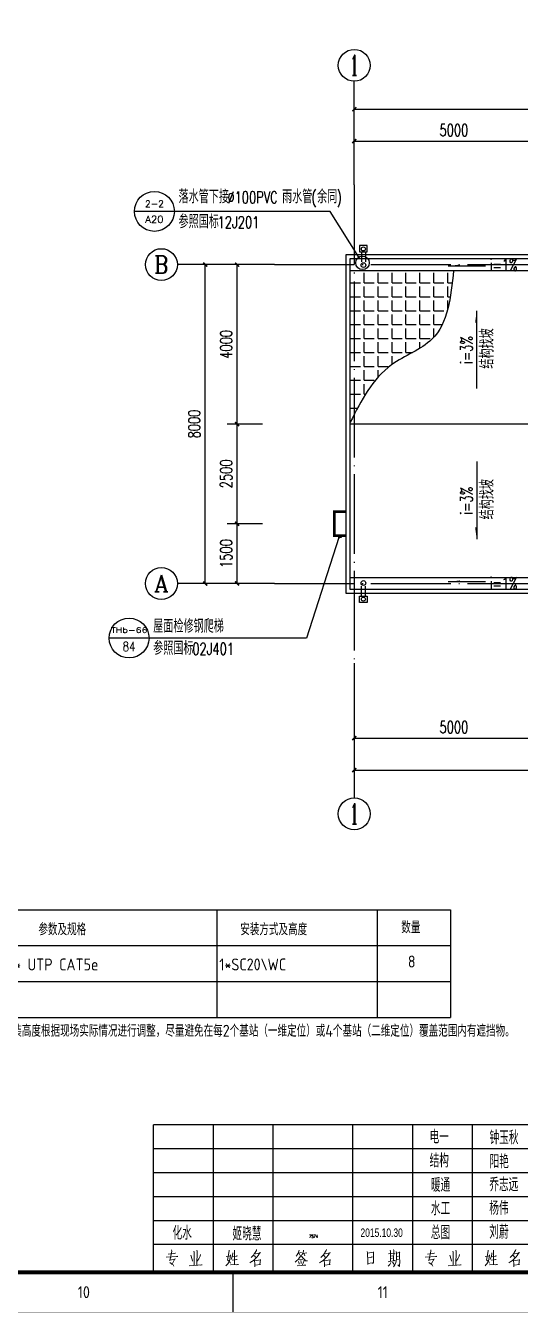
# Model space of a CAD drawing. Extents: x 36816 to 262577, y 14502 to 89811.
# Drawn here: x 227343 to 239752, y 21207 to 53485 of the extents above; entities that cross this region are included whole.
import ezdxf
from ezdxf.enums import TextEntityAlignment as Align

# ---------------------------------------------------------------- set-up
doc = ezdxf.new("R2010")
doc.units = 0
doc.header["$LTSCALE"] = 1000
doc.header["$MEASUREMENT"] = 0
doc.linetypes.add('DASH', pattern=[0.35, 0.25, -0.1])
doc.linetypes.add('DOTE', pattern=[2.42, 2, -0.2, 0.02, -0.2])
doc.layers.get('0').update_dxf_attribs({"color": 8})
doc.layers.get('Defpoints').update_dxf_attribs({"color": 8})
for name, color, linetype in [('-人员定位标注', 4, 'Continuous'), ('3T_WOOD', 8, 'Continuous'), ('AXIS', 8, 'Continuous'), ('AXIS_TEXT', 8, 'Continuous'), ('DIM_IDEN', 8, 'Continuous'), ('DIM_SYMB', 8, 'Continuous'), ('DOTE', 8, 'DOTE'), ('HQ1', 8, 'Continuous'), ('HQ2', 8, 'Continuous'), ('PUB_TEXT', 8, 'Continuous')]:
    doc.layers.add(name, color=color, linetype=linetype)
doc.styles.add('-GBCBIGGBENOR', font='gbenor.shx', dxfattribs={"width": 0.7, "bigfont": 'gbcbig.shx'})
doc.styles.add('_TCH_AXIS', font='COMPLEX.shx', dxfattribs={"bigfont": 'gbcbig.shx'})
doc.styles.add('_TCH_DIM', font='simplex.shx', dxfattribs={"bigfont": 'gbcbig.shx'})
doc.styles.add('_TCH_DIM_T3', font='simplex.shx', dxfattribs={"width": 0.705882, "bigfont": 'gbcbig.shx'})
doc.styles.add('_TCH_LABEL', font='COMPLEX', dxfattribs={"bigfont": 'GBCBIG'})
doc.styles.add('COMPLEX', font='COMPLEX')
doc.styles.add('HZ', font='geditxt.shx', dxfattribs={"width": 0.7, "bigfont": 'hzfs_1.shx'})
doc.styles.add('HZTXT', font='haiwenrs.shx', dxfattribs={"bigfont": 'haiwenhz.shx'})
doc.styles.get("Standard").update_dxf_attribs({"font": 'gbenor.shx', "bigfont": 'gbcbig.shx'})
doc.styles.add('TK', font='GEDITXT.SHX', dxfattribs={"width": 0.85, "height": 3.5, "bigfont": 'DXT.SHX'})
doc.dimstyles.new('_TCH_ARCH&&100', dxfattribs={"dimtxt": 297.5, "dimasz": 100, "dimexe": 250, "dimexo": 300, "dimgap": 126.25, "dimtad": 1, "dimdec": 0, "dimzin": 0, "dimdsep": 46, "dimtxsty": '_TCH_DIM_T3', "dimblk": 'ARCHTICK', "dimcen": 0.09, "dimclrt": 7, "dimazin": 2, "dimtfac": 1, "dimtdec": 0, "dimtix": 1, "dimtmove": 2, "dimatfit": 3, "dimldrblk": 'ARCHTICK', "dimfxl": 0, "dimtolj": 1, "dimtzin": 0, "dimarcsym": 0})

# ---------------------------------------------------------------- blocks, each defined once
blk = doc.blocks.new('GEDI_WK_A11')
at = {"color": 3}
blk.add_line((750, 0), (750, 10), dxfattribs=at)
for points, const_width in [([(0, 0), (1050, 0), (1050, 594), (0, 594)], 0.1), ([(25, 10), (1040, 10), (1040, 584), (25, 584)], 1)]:
    blk.add_lwpolyline(points, close=True, dxfattribs=dict(at, const_width=const_width))
for s, p in [('10', (712.5, 5)), ('11', (787.5, 5))]:
    blk.add_text(s, height=3, dxfattribs=at).set_placement(p, align=Align.MIDDLE)
blk = doc.blocks.new('GEDI_HQ1_2012')
at = {"layer": 'HQ1', "color": 2}
for p, q in [((0, 37), (-65, 37)), ((-65, 0), (-65, 37)), ((-50, 0), (-50, 37)), ((-35, 0), (-35, 37)), ((-15, 0), (-15, 37)), ((0, 0), (0, 37)), ((-65, 31), (0, 31)), ((-65, 25), (0, 25)), ((-65, 19), (0, 19)), ((-65, 13), (0, 13)), ((-65, 7), (0, 7)), ((0, 0), (0, 7)), ((-65, 0), (0, 0))]:
    blk.add_line(p, q, dxfattribs=at)
at = {"layer": 'HQ1', "color": 7, "lineweight": 0}
for points in [[(-61.84, 3.75), (-58.95, 3.96), (-59.09, 3.99), (-59.26, 3.96)], [(-61.32, 4.51), (-59.5, 4.74), (-59.61, 4.74), (-59.81, 4.67)], [(-60.48, 5.59), (-60.45, 5.32), (-60.68, 4.06), (-60.94, 2.94), (-61, 3), (-59.61, 3.24), (-59.64, 3.34), (-60.33, 1.98)], [(-55.7, 4.3), (-55.3, 3.17), (-55.24, 2.8)], [(-54.89, 5.32), (-54.83, 5.02), (-54.83, 1.71)], [(-54.16, 5.56), (-54.1, 5.29), (-54.16, 1.74)], [(-53.24, 4.44), (-53.3, 3.99), (-53.67, 3.34), (-54.13, 2.66)], [(-45.7, 4.4), (-45.7, 4.26), (-45.81, 3.69), (-45.9, 3.24), (-45.95, 2.94), (-46.07, 2.69), (-46.25, 2.39), (-46.42, 2.12), (-46.62, 1.84), (-46.85, 1.57)], [(-46.82, 3.96), (-45.72, 4.09)], [(-46.04, 5.53), (-46.04, 5.36), (-46.48, 3), (-46.3, 2.9), (-46.1, 2.73), (-45.92, 2.59), (-45.78, 2.42), (-45.7, 2.25)], [(-45.12, 4.88), (-45.12, 4.64), (-45.26, 3.99), (-45.4, 3.58), (-45.58, 3.21)], [(-45.17, 3.96), (-44.02, 4.06), (-44.1, 4.09), (-44.27, 4.06)], [(-44.71, 5.53), (-44.68, 5.32), (-44.74, 1.88)], [(-39.56, 4.64), (-39.47, 4.61), (-38.17, 4.84), (-38.25, 4.91), (-38.49, 4.57), (-38.74, 4.2), (-39.01, 3.89), (-39.3, 3.58), (-39.62, 3.27), (-39.96, 2.97), (-40.34, 2.69), (-40.4, 2.66), (-40.63, 2.52), (-40.86, 2.36)], [(-39.15, 5.7), (-39.18, 5.46), (-39.53, 4.91), (-39.73, 4.57), (-39.96, 4.26), (-40.25, 3.92), (-40.54, 3.69)], [(-39.88, 4.26), (-39.82, 4.23), (-39.5, 3.92), (-39.47, 3.75), (-39.59, 3.99)], [(-27.95, 4.37), (-27.98, 4.2), (-28.44, 3.58), (-28.47, 3.51), (-28.7, 3.21), (-29.11, 2.83), (-29.31, 2.66), (-29.51, 2.49)], [(-28.5, 5.49), (-28.53, 5.26), (-28.76, 4.74), (-28.96, 4.33), (-29.2, 3.99)], [(-28.73, 4.81), (-27.89, 4.91)], [(-28.53, 4.78), (-28.33, 4.26)], [(-27.57, 3.27), (-28.5, 3.14)], [(-28.01, 4.13), (-26.85, 2.83), (-26.38, 2.83), (-26.85, 2.87), (-27.08, 3.11)], [(-27.43, 5.49), (-27.4, 5.32), (-27.75, 4.37)], [(-27.6, 4.71), (-26.56, 4.88)], [(-27.28, 4.67), (-27.02, 4.13)], [(-22.07, 4.64), (-21.98, 4.61), (-20.68, 4.84), (-20.76, 4.91), (-20.99, 4.57), (-21.26, 4.2), (-21.52, 3.89), (-21.81, 3.58), (-22.12, 3.27), (-22.47, 2.97), (-22.85, 2.69), (-22.91, 2.66), (-23.14, 2.52), (-23.37, 2.36)], [(-21.66, 5.7), (-21.69, 5.46), (-22.04, 4.91), (-22.24, 4.57), (-22.47, 4.26), (-22.76, 3.92), (-23.05, 3.69)], [(-22.39, 4.26), (-22.33, 4.23), (-22.01, 3.92), (-21.98, 3.75), (-22.1, 3.99)], [(-11.41, 5.19), (-11.35, 4.84), (-11.32, 4.09), (-11.29, 3.31), (-11.29, 3.21), (-11.29, 2.66), (-11.29, 1.94), (-11.29, 2.18), (-10.17, 2.39), (-9.93, 2.15), (-9.87, 2.46), (-9.87, 2.87), (-9.84, 3.65), (-9.82, 4.47), (-9.82, 5.15), (-9.79, 5.05), (-11.32, 4.81)], [(-11.29, 3.58), (-10.17, 3.79), (-10.28, 3.82), (-10.54, 3.69)], [(-6.08, 4.57), (-4.37, 4.78)], [(-5.62, 5.49), (-5.56, 5.29), (-5.56, 2.73)], [(-5.53, 3.99), (-5.01, 4.09)], [(-5.5, 3.41), (-5.04, 3.51)], [(-4.8, 5.7), (-4.75, 5.49), (-4.83, 2.83)], [(-4.14, 5.22), (-4.05, 4.84), (-4.05, 4.09), (-4.08, 3.27), (-4.14, 2.76), (-4.28, 2.22), (-4.46, 1.88), (-4.78, 1.37)], [(-4.05, 4.81), (-3.18, 4.98), (-3.27, 5.08), (-3.27, 4.03), (-3.27, 3.96), (-3.24, 2.42), (-3.27, 1.84), (-3.3, 1.5), (-3.33, 1.4), (-3.76, 1.84), (-3.36, 1.54)], [(-4.02, 3.96), (-3.53, 4.06)], [(-60.97, 2.42), (-60.62, 2.15), (-60.39, 1.98), (-60.13, 1.81), (-59.99, 1.67), (-59.9, 1.5)], [(-56.1, 1.64), (-52.83, 1.81), (-52.98, 1.84), (-53.3, 1.77)], [(-45.75, 1.81), (-43.72, 1.91), (-43.93, 1.94), (-44.27, 1.88)], [(-45.29, 3), (-44.07, 3.17), (-44.22, 3.17), (-44.36, 3.11)], [(-39.73, 3.04), (-39.67, 2.94), (-39.62, 2.08), (-39.59, 1.98), (-39.59, 1.37), (-39.62, 1.64), (-39.62, 1.74), (-38.19, 1.91), (-38.22, 1.91), (-38.37, 1.91), (-38.22, 3.17), (-38.17, 3.11), (-38.25, 3.07), (-39.64, 2.87)], [(-28.99, 1.61), (-26.79, 1.77), (-26.93, 1.77), (-27.25, 1.74)], [(-28.62, 2.66), (-28.47, 2.22), (-28.47, 2.01), (-28.5, 2.29)], [(-28.07, 2.94), (-27.95, 2.42), (-28.01, 2.15), (-28.01, 2.52)], [(-27.34, 2.9), (-27.34, 2.66), (-27.69, 1.71)], [(-22.24, 3.04), (-22.18, 2.94), (-22.12, 2.08), (-22.1, 1.98), (-22.1, 1.37), (-22.12, 1.64), (-22.12, 1.74), (-20.71, 1.91), (-20.74, 1.91), (-20.88, 1.91), (-20.74, 3.17), (-20.68, 3.11), (-20.76, 3.07), (-22.15, 2.87)], [(-6.17, 2.63), (-4.37, 2.9), (-4.46, 2.94), (-4.57, 2.83)], [(-5.5, 2.42), (-5.53, 2.25), (-5.76, 1.91), (-5.97, 1.67), (-6.17, 1.5)], [(-5.04, 2.52), (-4.72, 2.12), (-4.72, 1.94), (-4.83, 2.25)], [(-4.08, 3.07), (-4.02, 3.07), (-3.56, 3.17)]]:
    blk.add_lwpolyline(points, dxfattribs=at)
blk.add_text('223344', height=0.0001).set_placement((-22.1, 1.74))
blk = doc.blocks.new('GEDI_HQ2_2012')
at = {"layer": 'HQ2', "color": 2}
for p, q in [((0, 37), (-65, 37)), ((-65, 0), (-65, 37)), ((-50, 0), (-50, 37)), ((-35, 0), (-35, 37)), ((-15, 0), (-15, 37)), ((0, 0), (0, 37)), ((-65, 31), (0, 31)), ((-65, 25), (0, 25)), ((-65, 19), (0, 19)), ((-65, 13), (0, 13)), ((-65, 7), (0, 7)), ((0, 0), (0, 7)), ((-65, 0), (0, 0))]:
    blk.add_line(p, q, dxfattribs=at)
at = {"layer": 'HQ2', "color": 7, "lineweight": 0}
for points in [[(-61.84, 3.75), (-58.95, 3.96), (-59.09, 3.99), (-59.26, 3.96)], [(-61.32, 4.51), (-59.5, 4.74), (-59.61, 4.74), (-59.81, 4.67)], [(-60.48, 5.59), (-60.45, 5.32), (-60.68, 4.06), (-60.94, 2.94), (-61, 3), (-59.61, 3.24), (-59.64, 3.34), (-60.33, 1.98)], [(-55.7, 4.3), (-55.3, 3.17), (-55.24, 2.8)], [(-54.89, 5.32), (-54.83, 5.02), (-54.83, 1.71)], [(-54.16, 5.56), (-54.1, 5.29), (-54.16, 1.74)], [(-53.24, 4.44), (-53.3, 3.99), (-53.67, 3.34), (-54.13, 2.66)], [(-45.7, 4.4), (-45.7, 4.26), (-45.81, 3.69), (-45.9, 3.24), (-45.95, 2.94), (-46.07, 2.69), (-46.25, 2.39), (-46.42, 2.12), (-46.62, 1.84), (-46.85, 1.57)], [(-46.82, 3.96), (-45.72, 4.09)], [(-46.04, 5.53), (-46.04, 5.36), (-46.48, 3), (-46.3, 2.9), (-46.1, 2.73), (-45.92, 2.59), (-45.78, 2.42), (-45.7, 2.25)], [(-45.12, 4.88), (-45.12, 4.64), (-45.26, 3.99), (-45.4, 3.58), (-45.58, 3.21)], [(-45.17, 3.96), (-44.02, 4.06), (-44.1, 4.09), (-44.27, 4.06)], [(-44.71, 5.53), (-44.68, 5.32), (-44.74, 1.88)], [(-39.56, 4.64), (-39.47, 4.61), (-38.17, 4.84), (-38.25, 4.91), (-38.49, 4.57), (-38.74, 4.2), (-39.01, 3.89), (-39.3, 3.58), (-39.62, 3.27), (-39.96, 2.97), (-40.34, 2.69), (-40.4, 2.66), (-40.63, 2.52), (-40.86, 2.36)], [(-39.15, 5.7), (-39.18, 5.46), (-39.53, 4.91), (-39.73, 4.57), (-39.96, 4.26), (-40.25, 3.92), (-40.54, 3.69)], [(-39.88, 4.26), (-39.82, 4.23), (-39.5, 3.92), (-39.47, 3.75), (-39.59, 3.99)], [(-27.95, 4.37), (-27.98, 4.2), (-28.44, 3.58), (-28.47, 3.51), (-28.7, 3.21), (-29.11, 2.83), (-29.31, 2.66), (-29.51, 2.49)], [(-28.5, 5.49), (-28.53, 5.26), (-28.76, 4.74), (-28.96, 4.33), (-29.2, 3.99)], [(-28.73, 4.81), (-27.89, 4.91)], [(-28.53, 4.78), (-28.33, 4.26)], [(-27.57, 3.27), (-28.5, 3.14)], [(-28.01, 4.13), (-26.85, 2.83), (-26.38, 2.83), (-26.85, 2.87), (-27.08, 3.11)], [(-27.43, 5.49), (-27.4, 5.32), (-27.75, 4.37)], [(-27.6, 4.71), (-26.56, 4.88)], [(-27.28, 4.67), (-27.02, 4.13)], [(-22.07, 4.64), (-21.98, 4.61), (-20.68, 4.84), (-20.76, 4.91), (-20.99, 4.57), (-21.26, 4.2), (-21.52, 3.89), (-21.81, 3.58), (-22.12, 3.27), (-22.47, 2.97), (-22.85, 2.69), (-22.91, 2.66), (-23.14, 2.52), (-23.37, 2.36)], [(-21.66, 5.7), (-21.69, 5.46), (-22.04, 4.91), (-22.24, 4.57), (-22.47, 4.26), (-22.76, 3.92), (-23.05, 3.69)], [(-22.39, 4.26), (-22.33, 4.23), (-22.01, 3.92), (-21.98, 3.75), (-22.1, 3.99)], [(-11.41, 5.19), (-11.35, 4.84), (-11.32, 4.09), (-11.29, 3.31), (-11.29, 3.21), (-11.29, 2.66), (-11.29, 1.94), (-11.29, 2.18), (-10.17, 2.39), (-9.93, 2.15), (-9.87, 2.46), (-9.87, 2.87), (-9.84, 3.65), (-9.82, 4.47), (-9.82, 5.15), (-9.79, 5.05), (-11.32, 4.81)], [(-11.29, 3.58), (-10.17, 3.79), (-10.28, 3.82), (-10.54, 3.69)], [(-6.08, 4.57), (-4.37, 4.78)], [(-5.62, 5.49), (-5.56, 5.29), (-5.56, 2.73)], [(-5.53, 3.99), (-5.01, 4.09)], [(-5.5, 3.41), (-5.04, 3.51)], [(-4.8, 5.7), (-4.75, 5.49), (-4.83, 2.83)], [(-4.14, 5.22), (-4.05, 4.84), (-4.05, 4.09), (-4.08, 3.27), (-4.14, 2.76), (-4.28, 2.22), (-4.46, 1.88), (-4.78, 1.37)], [(-4.05, 4.81), (-3.18, 4.98), (-3.27, 5.08), (-3.27, 4.03), (-3.27, 3.96), (-3.24, 2.42), (-3.27, 1.84), (-3.3, 1.5), (-3.33, 1.4), (-3.76, 1.84), (-3.36, 1.54)], [(-4.02, 3.96), (-3.53, 4.06)], [(-60.97, 2.42), (-60.62, 2.15), (-60.39, 1.98), (-60.13, 1.81), (-59.99, 1.67), (-59.9, 1.5)], [(-56.1, 1.64), (-52.83, 1.81), (-52.98, 1.84), (-53.3, 1.77)], [(-45.75, 1.81), (-43.72, 1.91), (-43.93, 1.94), (-44.27, 1.88)], [(-45.29, 3), (-44.07, 3.17), (-44.22, 3.17), (-44.36, 3.11)], [(-39.73, 3.04), (-39.67, 2.94), (-39.62, 2.08), (-39.59, 1.98), (-39.59, 1.37), (-39.62, 1.64), (-39.62, 1.74), (-38.19, 1.91), (-38.22, 1.91), (-38.37, 1.91), (-38.22, 3.17), (-38.17, 3.11), (-38.25, 3.07), (-39.64, 2.87)], [(-28.99, 1.61), (-26.79, 1.77), (-26.93, 1.77), (-27.25, 1.74)], [(-28.62, 2.66), (-28.47, 2.22), (-28.47, 2.01), (-28.5, 2.29)], [(-28.07, 2.94), (-27.95, 2.42), (-28.01, 2.15), (-28.01, 2.52)], [(-27.34, 2.9), (-27.34, 2.66), (-27.69, 1.71)], [(-22.24, 3.04), (-22.18, 2.94), (-22.12, 2.08), (-22.1, 1.98), (-22.1, 1.37), (-22.12, 1.64), (-22.12, 1.74), (-20.71, 1.91), (-20.74, 1.91), (-20.88, 1.91), (-20.74, 3.17), (-20.68, 3.11), (-20.76, 3.07), (-22.15, 2.87)], [(-6.17, 2.63), (-4.37, 2.9), (-4.46, 2.94), (-4.57, 2.83)], [(-5.5, 2.42), (-5.53, 2.25), (-5.76, 1.91), (-5.97, 1.67), (-6.17, 1.5)], [(-5.04, 2.52), (-4.72, 2.12), (-4.72, 1.94), (-4.83, 2.25)], [(-4.08, 3.07), (-4.02, 3.07), (-3.56, 3.17)]]:
    blk.add_lwpolyline(points, dxfattribs=at)
blk.add_text('112233', height=0.0001).set_placement((-22.1, 1.74))
blk = doc.blocks.new('A$C7DF8697A')
for name, p in [('GEDI_WK_A11', (0, 0)), ('GEDI_HQ2_2012', (795, 10)), ('GEDI_HQ1_2012', (860, 10))]:
    blk.add_blockref(name, p)
at = {"style": 'TK', "width": 0.85}
for tag, height, p in [('PROJECTNAME', 4.75, (985, 44)), ('PHASE', 4, (1027, 44)), ('DRAWINGNAME', 4.75, (995, 31))]:
    blk.add_attdef(tag, text='', height=height, dxfattribs=at).set_placement(p, align=Align.MIDDLE_CENTER)
for tag, p, height in [('APPROVE', (872, 32.75), 3.5), ('DESIGN', (917, 32.75), 3.5), ('REVIEW1', (872, 25.75), 3.5), ('DRAW', (917, 25.75), 3.5), ('REVIEW2', (872, 18.75), 3.5), ('PROPORTION', (917, 18.75), 3.5), ('DRAWINGNUMBER', (967, 18.5), 4), ('CHECK', (872, 11.75), 3.5), ('DATE', (917, 11.75), 3.5), ('VERSION', (1033, 11.75), 3.5)]:
    blk.add_attdef(tag, p, '', height=height, dxfattribs=at)
blk = doc.blocks.new('_ArchTick')
at = {"color": 0, "linetype": 'ByBlock', "const_width": 0.4}
blk.add_lwpolyline([(-0.5, -0.5), (0.5, 0.5)], dxfattribs=at)
blk = doc.blocks.new('*D124')
at = {"layer": 'AXIS', "color": 0, "lineweight": -2, "transparency": 16777216}
for p, q in [((233287, 40991), (232398, 40991)), ((232648, 39492), (232648, 40991)), ((233287, 39492), (232398, 39492))]:
    blk.add_line(p, q, dxfattribs=at)
at = {"layer": 'Defpoints', "color": 0, "transparency": 16777216}
for p in [(232648, 40991), (233587, 40991), (233587, 39492)]:
    blk.add_point(p, dxfattribs=at)
at = {"layer": 'AXIS', "color": 0, "lineweight": -2, "transparency": 16777216, "xscale": 100, "yscale": 100, "zscale": 100}
for p, rotation in [((232648, 40991), 90), ((232648, 39492), 270)]:
    blk.add_blockref('_ArchTick', p, dxfattribs=dict(at, rotation=rotation))
at = {"layer": 'AXIS', "color": 7, "transparency": 16777216, "insert": (232373, 40242), "char_height": 297.5, "attachment_point": 5, "rotation": 90, "style": '_TCH_DIM_T3'}
blk.add_mtext('\\A1;1500', dxfattribs=at)
blk = doc.blocks.new('*D125')
at = {"layer": 'AXIS', "color": 0, "lineweight": -2, "transparency": 16777216}
for p, q in [((233287, 43492), (232398, 43492)), ((232648, 40991), (232648, 43492)), ((233287, 40991), (232398, 40991))]:
    blk.add_line(p, q, dxfattribs=at)
at = {"layer": 'Defpoints', "color": 0, "transparency": 16777216}
for p in [(232648, 43492), (233587, 43492), (233587, 40991)]:
    blk.add_point(p, dxfattribs=at)
at = {"layer": 'AXIS', "color": 0, "lineweight": -2, "transparency": 16777216, "xscale": 100, "yscale": 100, "zscale": 100}
for p, rotation in [((232648, 43492), 90), ((232648, 40991), 270)]:
    blk.add_blockref('_ArchTick', p, dxfattribs=dict(at, rotation=rotation))
at = {"layer": 'AXIS', "color": 7, "transparency": 16777216, "insert": (232373, 42242), "char_height": 297.5, "attachment_point": 5, "rotation": 90, "style": '_TCH_DIM_T3'}
blk.add_mtext('\\A1;2500', dxfattribs=at)
blk = doc.blocks.new('*D126')
at = {"layer": 'AXIS', "color": 0, "lineweight": -2, "transparency": 16777216}
for p, q in [((233287, 47492), (232398, 47492)), ((232648, 43492), (232648, 47492)), ((233287, 43492), (232398, 43492))]:
    blk.add_line(p, q, dxfattribs=at)
at = {"layer": 'Defpoints', "color": 0, "transparency": 16777216}
for p in [(232648, 47492), (233587, 47492), (233587, 43492)]:
    blk.add_point(p, dxfattribs=at)
at = {"layer": 'AXIS', "color": 0, "lineweight": -2, "transparency": 16777216, "xscale": 100, "yscale": 100, "zscale": 100}
for p, rotation in [((232648, 47492), 90), ((232648, 43492), 270)]:
    blk.add_blockref('_ArchTick', p, dxfattribs=dict(at, rotation=rotation))
at = {"layer": 'AXIS', "color": 7, "transparency": 16777216, "insert": (232373, 45492), "char_height": 297.5, "attachment_point": 5, "rotation": 90, "style": '_TCH_DIM_T3'}
blk.add_mtext('\\A1;4000', dxfattribs=at)
blk = doc.blocks.new('*D127')
at = {"layer": 'AXIS', "color": 0, "lineweight": -2, "transparency": 16777216}
for p, q in [((233287, 47492), (231598, 47492)), ((231848, 39492), (231848, 47492)), ((233287, 39492), (231598, 39492))]:
    blk.add_line(p, q, dxfattribs=at)
at = {"layer": 'Defpoints', "color": 0, "transparency": 16777216}
for p in [(231848, 47492), (233587, 47492), (233587, 39492)]:
    blk.add_point(p, dxfattribs=at)
at = {"layer": 'AXIS', "color": 0, "lineweight": -2, "transparency": 16777216, "xscale": 100, "yscale": 100, "zscale": 100}
for p, rotation in [((231848, 47492), 90), ((231848, 39492), 270)]:
    blk.add_blockref('_ArchTick', p, dxfattribs=dict(at, rotation=rotation))
at = {"layer": 'AXIS', "color": 7, "transparency": 16777216, "insert": (231573, 43492), "char_height": 297.5, "attachment_point": 5, "rotation": 90, "style": '_TCH_DIM_T3'}
blk.add_mtext('\\A1;8000', dxfattribs=at)
blk = doc.blocks.new('*D128')
at = {"layer": 'AXIS', "color": 0, "lineweight": -2, "transparency": 16777216}
for p, q in [((235587, 37192), (235587, 35362)), ((240587, 37192), (240587, 35362)), ((235587, 35612), (240587, 35612))]:
    blk.add_line(p, q, dxfattribs=at)
at = {"layer": 'Defpoints', "color": 0, "transparency": 16777216}
for p in [(235587, 37492), (240587, 37492), (240587, 35612)]:
    blk.add_point(p, dxfattribs=at)
at = {"layer": 'AXIS', "color": 0, "lineweight": -2, "transparency": 16777216, "xscale": 100, "yscale": 100, "zscale": 100, "rotation": 180}
blk.add_blockref('_ArchTick', (235587, 35612), dxfattribs=at)
at = {"layer": 'AXIS', "color": 0, "lineweight": -2, "transparency": 16777216, "xscale": 100, "yscale": 100, "zscale": 100}
blk.add_blockref('_ArchTick', (240587, 35612), dxfattribs=at)
at = {"layer": 'AXIS', "color": 7, "transparency": 16777216, "insert": (238087, 35887), "char_height": 297.5, "attachment_point": 5, "style": '_TCH_DIM_T3'}
blk.add_mtext('\\A1;5000', dxfattribs=at)
blk = doc.blocks.new('*D131')
at = {"layer": 'AXIS', "color": 0, "lineweight": -2, "transparency": 16777216}
for p, q in [((235587, 37192), (235587, 34562)), ((251587, 37192), (251587, 34562)), ((235587, 34812), (251587, 34812))]:
    blk.add_line(p, q, dxfattribs=at)
at = {"layer": 'Defpoints', "color": 0, "transparency": 16777216}
for p in [(235587, 37492), (251587, 37492), (251587, 34812)]:
    blk.add_point(p, dxfattribs=at)
at = {"layer": 'AXIS', "color": 0, "lineweight": -2, "transparency": 16777216, "xscale": 100, "yscale": 100, "zscale": 100, "rotation": 180}
blk.add_blockref('_ArchTick', (235587, 34812), dxfattribs=at)
at = {"layer": 'AXIS', "color": 0, "lineweight": -2, "transparency": 16777216, "xscale": 100, "yscale": 100, "zscale": 100}
blk.add_blockref('_ArchTick', (251587, 34812), dxfattribs=at)
at = {"layer": 'AXIS', "color": 7, "transparency": 16777216, "insert": (243587, 35087), "char_height": 297.5, "attachment_point": 5, "style": '_TCH_DIM_T3'}
blk.add_mtext('\\A1;16000', dxfattribs=at)
blk = doc.blocks.new('*D132')
at = {"layer": 'AXIS', "color": 0, "lineweight": -2, "transparency": 16777216}
for p, q in [((235587, 49792), (235587, 50841)), ((240587, 49792), (240587, 50841)), ((235587, 50591), (240587, 50591))]:
    blk.add_line(p, q, dxfattribs=at)
at = {"layer": 'Defpoints', "color": 0, "transparency": 16777216}
for p in [(240587, 50591), (235587, 49492), (240587, 49492)]:
    blk.add_point(p, dxfattribs=at)
at = {"layer": 'AXIS', "color": 0, "lineweight": -2, "transparency": 16777216, "xscale": 100, "yscale": 100, "zscale": 100, "rotation": 180}
blk.add_blockref('_ArchTick', (235587, 50591), dxfattribs=at)
at = {"layer": 'AXIS', "color": 0, "lineweight": -2, "transparency": 16777216, "xscale": 100, "yscale": 100, "zscale": 100}
blk.add_blockref('_ArchTick', (240587, 50591), dxfattribs=at)
at = {"layer": 'AXIS', "color": 7, "transparency": 16777216, "insert": (238087, 50866), "char_height": 297.5, "attachment_point": 5, "style": '_TCH_DIM_T3'}
blk.add_mtext('\\A1;5000', dxfattribs=at)
blk = doc.blocks.new('*D135')
at = {"layer": 'AXIS', "color": 0, "lineweight": -2, "transparency": 16777216}
for p, q in [((235587, 49792), (235587, 51641)), ((235587, 51391), (251587, 51391)), ((251587, 49792), (251587, 51641))]:
    blk.add_line(p, q, dxfattribs=at)
at = {"layer": 'Defpoints', "color": 0, "transparency": 16777216}
for p in [(251587, 51391), (235587, 49492), (251587, 49492)]:
    blk.add_point(p, dxfattribs=at)
at = {"layer": 'AXIS', "color": 0, "lineweight": -2, "transparency": 16777216, "xscale": 100, "yscale": 100, "zscale": 100, "rotation": 180}
blk.add_blockref('_ArchTick', (235587, 51391), dxfattribs=at)
at = {"layer": 'AXIS', "color": 0, "lineweight": -2, "transparency": 16777216, "xscale": 100, "yscale": 100, "zscale": 100}
blk.add_blockref('_ArchTick', (251587, 51391), dxfattribs=at)
at = {"layer": 'AXIS', "color": 7, "transparency": 16777216, "insert": (243587, 51666), "char_height": 297.5, "attachment_point": 5, "style": '_TCH_DIM_T3'}
blk.add_mtext('\\A1;16000', dxfattribs=at)
blk = doc.blocks.new('_AXISO')
blk.add_circle((0, 0), 0.5)
at = {"layer": 'AXIS_TEXT', "style": 'COMPLEX', "width": 1.041667}
blk.add_attdef('A', text='', height=0.56, dxfattribs=at).set_placement((-0.25, -0.28), (0.25, -0.28), align=Align.FIT)

msp = doc.modelspace()

# ---------------------------------------------------------------- hatches: boundary and pattern name
h = msp.add_hatch()
h.set_pattern_fill('ANGLE', color=8, scale=100, style=0)
h.set_pattern_definition([(0, (235486.68, 43541.67), (0, 349.25), [254, -95.25]), (90, (235486.68, 43541.67), (-349.25, 2e-14), [254, -95.25])])
edge = h.paths.add_edge_path()
edge.add_spline(control_points=[(235586.7, 43736), (235833.9, 44211.6), (236305, 45022.2), (237894.8, 45574.3), (238010, 46678.5), (238079.1, 47341.7)], knot_values=[0, 0, 0, 0, 1556.2509083, 2757.6732099, 4563.8879667, 4563.8879667, 4563.8879667, 4563.8879667], degree=3, periodic=0)
edge.add_line((238079.1, 47341.7), (235586.7, 47341.7))
edge.add_line((235586.7, 47341.7), (235586.7, 43736))
edge = h.paths.add_edge_path()
edge.add_line((235586.7, 47341.7), (235486.7, 47341.7))
edge.add_line((235486.7, 47341.7), (235486.7, 43541.7))
edge.add_spline(control_points=[(235486.7, 43541.7), (235519.9, 43606.6), (235553.1, 43671.5), (235586.7, 43736)], knot_values=[4563.8879667, 4563.8879667, 4563.8879667, 4563.8879667, 4775.169452, 4775.169452, 4775.169452, 4775.169452], degree=3, periodic=0)
edge.add_line((235586.7, 43736), (235586.7, 47341.7))
at = {"layer": 'DIM_SYMB'}
for points in [[(237940.6, 47454.2), (238240.6, 47454.2), (238240.6, 47494.2)], [(238659, 46335.7), (238659, 46035.7), (238619, 46035.7)], [(238659, 40599.4), (238659, 40899.4), (238619, 40899.4)], [(237940.6, 39529.1), (238240.6, 39529.1), (238240.6, 39569.1)]]:
    msp.add_hatch(color=256, dxfattribs=at).paths.add_polyline_path(points)

# ---------------------------------------------------------------- linework, layer by layer
at = {"layer": '-人员定位标注'}
for p, q in [((219380.4, 31304.9), (238000.9, 31304.9)), ((232134.5, 31304.9), (232134.5, 28604.9)), ((236162.9, 31304.9), (236162.9, 28604.9)), ((238000.9, 31304.9), (238000.9, 28604.9)), ((219380.4, 30404.9), (238000.9, 30404.9)), ((219380.4, 29504.9), (238000.9, 29504.9)), ((219380.4, 28604.9), (238000.9, 28604.9))]:
    msp.add_line(p, q, dxfattribs=at)
at = {"color": 8}
msp.add_line((251686.7, 43491.7), (235486.7, 43491.7), dxfattribs=at)
at = {"color": 4}
for points in [[(235386.7, 47741.7), (251786.7, 47741.7), (251786.7, 39241.7), (235386.7, 39241.7)], [(235486.7, 47641.7), (251686.7, 47641.7), (251686.7, 39341.7), (235486.7, 39341.7)]]:
    msp.add_lwpolyline(points, close=True, dxfattribs=at)
at = {"const_width": 70}
msp.add_lwpolyline([(235385.6, 41291.4), (235085.6, 41291.4), (235085.6, 40691.4), (235385.6, 40691.4)], dxfattribs=at)
at = {"color": 8}
msp.add_spline([(238079.1, 47341.7), (237535.3, 45619.3), (236521.5, 44974.6), (235486.7, 43541.7)], degree=3, dxfattribs=at)
at = {"layer": '3T_WOOD', "linetype": 'DASH'}
for p, q in [((235764.9, 47809.9), (235764.9, 47511.4)), ((235864.9, 47809.9), (235864.9, 47515.3)), ((235764.9, 39173.5), (235764.9, 39471.9)), ((235864.9, 39173.5), (235864.9, 39468))]:
    msp.add_line(p, q, dxfattribs=at)
at = {"layer": '3T_WOOD'}
for p, q in [((235486.7, 47341.7), (251686.7, 47341.7)), ((235486.7, 39641.7), (251686.7, 39641.7))]:
    msp.add_line(p, q, dxfattribs=at)
for points in [[(235719.9, 47969.9), (235719.9, 47809.9), (235909.9, 47809.9), (235909.9, 47969.9)], [(235719.9, 39013.5), (235719.9, 39173.5), (235909.9, 39173.5), (235909.9, 39013.5)]]:
    msp.add_lwpolyline(points, close=True, dxfattribs=at)
for centre, radius in [((235814.9, 47884.7), 50), ((235816.2, 47480.3), 60), ((235816.2, 39503), 60), ((235814.9, 39098.6), 50)]:
    msp.add_circle(centre, radius, dxfattribs=at)
at = {"layer": 'AXIS'}
for p, q in [((235586.7, 49491.7), (235586.7, 52091)), ((233586.7, 47491.7), (231147.6, 47491.7)), ((233586.7, 39491.7), (231147.6, 39491.7)), ((235586.7, 37491.7), (235586.7, 34112.2))]:
    msp.add_line(p, q, dxfattribs=at)
at = {"layer": 'DIM_IDEN'}
for p, q in [((231072.4, 48826.3), (230072.4, 48826.3)), ((234983.6, 48826.3), (231072.4, 48826.3)), ((235703.9, 47679.5), (234983.6, 48826.3)), ((235197.5, 40647.4), (234385.8, 38123.1)), ((230436.6, 38123.1), (229436.6, 38123.1)), ((234385.8, 38123.1), (230436.6, 38123.1))]:
    msp.add_line(p, q, dxfattribs=at)
for centre, radius in [((230572.4, 48826.3), 500), ((235794.4, 47535.4), 170.1), ((235226.6, 40675.2), 40.3), ((229936.6, 38123.1), 500)]:
    msp.add_circle(centre, radius, dxfattribs=at)
at = {"layer": 'DIM_SYMB'}
for points in [[(238877.8, 47454.2), (237940.6, 47454.2)], [(238659, 44382.5), (238659, 46335.7)], [(238659, 42552.6), (238659, 40599.4)], [(238877.8, 39529.1), (237940.6, 39529.1)]]:
    msp.add_lwpolyline(points, dxfattribs=at)
at = {"layer": 'DOTE'}
for p, q in [((235586.7, 49491.7), (235586.7, 37491.7)), ((233586.7, 47491.7), (253586.7, 47491.7)), ((233586.7, 39491.7), (253586.7, 39491.7))]:
    msp.add_line(p, q, dxfattribs=at)

# ---------------------------------------------------------------- block references
at = {"xscale": 100, "yscale": 100, "zscale": 100}
msp.add_blockref('A$C7DF8697A', (157552.4, 21212.3), dxfattribs=at)
at = {"layer": 'AXIS'}
ref = msp.add_blockref('_AXISO', (235586.7, 52491), dxfattribs=dict(at, xscale=800, yscale=800, zscale=800))
ref.add_attrib('A', '1', dxfattribs={"layer": 'AXIS_TEXT', "height": 514.7, "style": '_TCH_AXIS'}).set_placement((235476.4, 52233.6), (235697, 52233.6), align=Align.FIT)
ref = msp.add_blockref('_AXISO', (230747.6, 47491.7), dxfattribs=dict(at, xscale=800, yscale=800, zscale=800))
ref.add_attrib('A', 'B', dxfattribs={"layer": 'AXIS_TEXT', "height": 435.3, "style": '_TCH_AXIS'}).set_placement((230571.4, 47274), (230923.8, 47274), align=Align.FIT)
ref = msp.add_blockref('_AXISO', (230747.6, 39491.7), dxfattribs=dict(at, xscale=800, yscale=800, zscale=800))
ref.add_attrib('A', 'A', dxfattribs={"layer": 'AXIS_TEXT', "height": 425.2, "style": '_TCH_AXIS'}).set_placement((230565.4, 39279.1), (230929.8, 39279.1), align=Align.FIT)
ref = msp.add_blockref('_AXISO', (235586.7, 33712.2), dxfattribs=dict(at, xscale=800, yscale=800, zscale=800))
ref.add_attrib('A', '1', dxfattribs={"layer": 'AXIS_TEXT', "height": 514.7, "style": '_TCH_AXIS'}).set_placement((235476.4, 33454.9), (235697, 33454.9), align=Align.FIT)

# ---------------------------------------------------------------- texts
at = {"layer": '-人员定位标注', "style": '-GBCBIGGBENOR'}
for s, p in [('参数及规格', (227660.7, 30664.9)), ('安装方式及高度', (232726.7, 30664.9)), ('数量', (236766.9, 30714.3)), ('86型底盒/1* UTP CAT5e', (225640, 29782.7)), ('1*SC20\\WC', (232200.5, 29783.1)), ('8', (236931.6, 29856.3)), ('说明：各定位基站安装高度原则上为2.5~4米，建议采用壁装，个别安装高度根据现场实际情况进行调整，尽量避免在每2个基站（一维定位）或4个基站（二维定位）覆盖范围内有遮挡物。', (219483.6, 28119.2))]:
    msp.add_text(s, height=300, dxfattribs=at).set_placement(p)
at = {"layer": 'DIM_IDEN', "color": 7, "style": '_TCH_DIM'}
for s, p in [('屋面检修钢爬梯', (230541.6, 38254.1)), ('参照国标', (230541.6, 37701.6))]:
    msp.add_text(s, height=337.59, dxfattribs=at).set_placement(p)
at = {"layer": 'DIM_IDEN', "color": 7, "style": '_TCH_LABEL'}
for s, height, width, p, p2 in [('THb-66', 131.65, 1.177419, (229482.8, 38256.2), (230398, 38256.2)), ('84', 230.99, 0.805556, (229777.1, 37794.9), (230096.1, 37794.9))]:
    msp.add_text(s, height=height, dxfattribs=dict(at, width=width)).set_placement(p, p2, align=Align.FIT)
at = {"layer": 'DIM_IDEN', "color": 7, "style": '_TCH_DIM', "width": 0.705882}
msp.add_text('02J401', height=297.5, dxfattribs=at).set_placement((231524.6, 37701.6))
at = {"layer": 'PUB_TEXT', "style": '_TCH_DIM'}
for s, p in [('落水管下接', (231177.4, 49030.4)), ('雨水管', (233776.1, 49030.4)), ('余同', (234653.4, 49030.4)), ('参照国标', (231177.4, 48404.8))]:
    msp.add_text(s, height=337.59, dxfattribs=at).set_placement(p)
at = {"layer": 'PUB_TEXT', "style": '_TCH_LABEL'}
for s, height, p, p2 in [('2-2', 166.39, (230334.7, 48935.7), (230810.1, 48935.7)), ('A20', 175.42, (230342.7, 48543.4), (230802.1, 48543.4))]:
    msp.add_text(s, height=height, dxfattribs=at).set_placement(p, p2, align=Align.FIT)
at = {"layer": 'PUB_TEXT'}
for s, height, style, width, p in [('%%c100PVC', 297.5, '_TCH_DIM', 0.705882, (232406.1, 49030.4)), ('(', 297.5, '_TCH_DIM', 0.705882, (234513.4, 49030.4)), (')', 297.5, '_TCH_DIM', 0.705882, (235144.9, 49030.4)), ('12J201', 297.5, '_TCH_DIM', 0.705882, (232160.4, 48404.8)), ('i=1%', 297.5, '_TCH_DIM', 0.705882, (238982.8, 47337)), ('i=1%', 297.5, '_TCH_DIM', 0.705882, (238982.8, 39348.8)), ('7574', 75, 'HZ', 0.7, (234455.5, 23072.3))]:
    msp.add_text(s, height=height, dxfattribs=dict(at, style=style, width=width)).set_placement(p)
at = {"layer": 'PUB_TEXT', "style": '_TCH_DIM'}
for p in [(239084.2, 44882.5), (239084.2, 41099.4)]:
    msp.add_text('结构找坡', height=337.59, rotation=90, dxfattribs=at).set_placement(p)
at = {"layer": 'PUB_TEXT', "style": '_TCH_DIM', "width": 0.705882}
for p in [(238554, 44999.1), (238554, 41216)]:
    msp.add_text('i=3%', height=297.5, rotation=90, dxfattribs=at).set_placement(p)
at = {"layer": 'PUB_TEXT', "color": 3, "style": 'HZTXT', "width": 0.75}
for s, height, p in [('电一', 340.2, (237476.2, 25441.2)), ('钟玉秋', 340.2, (238980.6, 25419.4)), ('结构', 340.2, (237476.2, 24841.2)), ('阳艳', 340.2, (238980.6, 24819.4)), ('暖通', 340.2, (237508.5, 24230)), ('乔志远', 340.2, (238975.5, 24241.4)), ('水工', 340.2, (237508.5, 23640.3)), ('杨伟', 340.2, (238975.5, 23651.8)), ('化水', 340.2, (231026.6, 23028.3)), ('姬晓慧', 340.2, (232531, 23006.6)), ('2015.10.30', 211.68, (235742.4, 23098.3)), ('总图', 340.2, (237508.5, 23040.3)), ('刘蔚', 340.2, (238975.5, 23051.8))]:
    msp.add_text(s, height=height, dxfattribs=at).set_placement(p)

# ---------------------------------------------------------------- dimensions: what is measured, and where the dimension line sits
at = {"layer": 'AXIS'}
for p1, p2, distance, picture, middle in [((235586.7, 49491.7), (251586.7, 49491.7), 1899.3, '*D135', (243586.7, 51666)), ((235586.7, 49491.7), (240586.7, 49491.7), 1099.3, '*D132', (238086.7, 50866)), ((233586.7, 39491.7), (233586.7, 47491.7), 1739.1, '*D127', (231572.6, 43491.7)), ((233586.7, 43491.7), (233586.7, 47491.7), 939.1, '*D126', (232372.6, 45491.7)), ((233586.7, 40991.4), (233586.7, 43491.7), 939.1, '*D125', (232372.6, 42241.5)), ((233586.7, 39491.7), (233586.7, 40991.4), 939.1, '*D124', (232372.6, 40241.5)), ((235586.7, 37491.7), (240586.7, 37491.7), -1879.5, '*D128', (238086.7, 35887.2)), ((235586.7, 37491.7), (251586.7, 37491.7), -2679.5, '*D131', (243586.7, 35087.2))]:
    dim = msp.add_aligned_dim(p1=p1, p2=p2, distance=distance, dimstyle='_TCH_ARCH&&100', dxfattribs=at)
    dim.commit()
    dim.dimension.update_dxf_attribs({"geometry": picture, "text_midpoint": middle})

doc.saveas('drawing.dxf')
